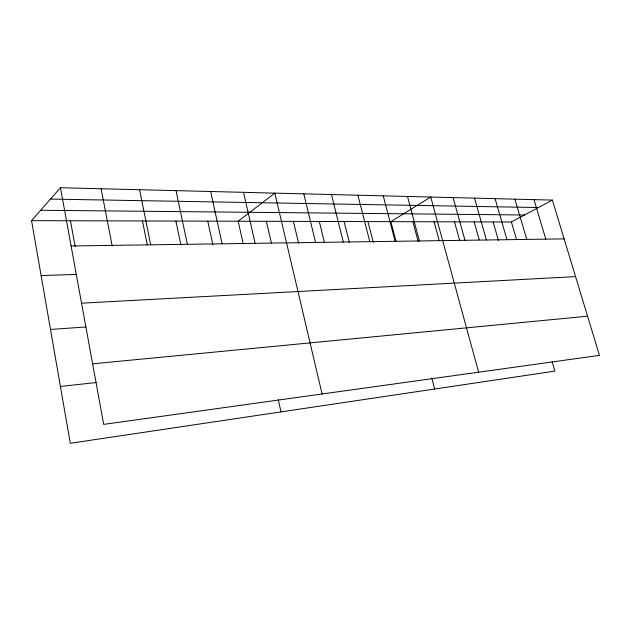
<?xml version="1.0" encoding="UTF-8"?>
<svg xmlns="http://www.w3.org/2000/svg" width="631" height="631" viewBox="0 0 631 631"><rect width="100%" height="100%" fill="white"/><g stroke="black" fill="none" stroke-linecap="round" stroke-linejoin="round"><path stroke-width="0.95" d="M552.141 361.681L554.894 371.115L70.301 443.27L31.55 220.653L60.458 187.73L552.37 200.098L599.45 355.379L103.673 424.387L60.458 187.73M31.55 220.653L511.418 221.994L552.37 200.098M60.41 386.448L96.188 382.536M92.615 363.819L587.571 316.202M50.488 329.461L86.037 326.961M81.541 303.18L575.567 276.599M41.11 275.589L76.343 274.398M71.09 245.972L564.13 238.873M40.676 210.257L524.535 214.982M50.496 199.081L538.456 207.536M533.992 199.633L545.791 239.133M514.912 199.159L526.751 239.409M511.418 221.994L516.576 239.701M495.09 198.662L506.961 239.693M493.111 221.938L498.427 240.45M474.488 198.142L486.383 239.993M474.149 221.891L479.205 239.796M453.058 197.606L464.968 240.301M454.478 221.836L459.683 240.577M478.637 372.195L430.744 197.038L390.849 221.655L396.063 241.563M434.065 221.773L439.152 240.435M407.492 196.454L419.402 240.955M412.871 221.718L418.219 241.689M431.793 377.922L434.704 389.011M383.238 195.847L395.14 241.302M367.944 221.591L373.276 242.391M357.919 195.208L369.798 241.665M344.108 221.528L349.306 242.288M331.472 194.545L343.303 242.052M319.278 221.457L324.35 242.209M303.803 193.851L315.587 242.446M293.391 221.386L298.558 243.085M322.094 393.981L274.84 193.118L238.163 221.229L243.266 243.945M266.377 221.307L271.409 243.03M243.542 192.337L255.145 243.321M278.271 399.731L281 411.893M210.644 191.508L222.128 243.795M207.757 221.142L212.915 244.891M176.041 190.641L187.36 244.3M175.899 221.055L180.892 244.907M139.577 189.718L150.706 244.82M142.472 220.96L147.291 244.946M101.102 188.756L112.192 245.972M70.435 220.763L75.168 246.555"/></g></svg>
